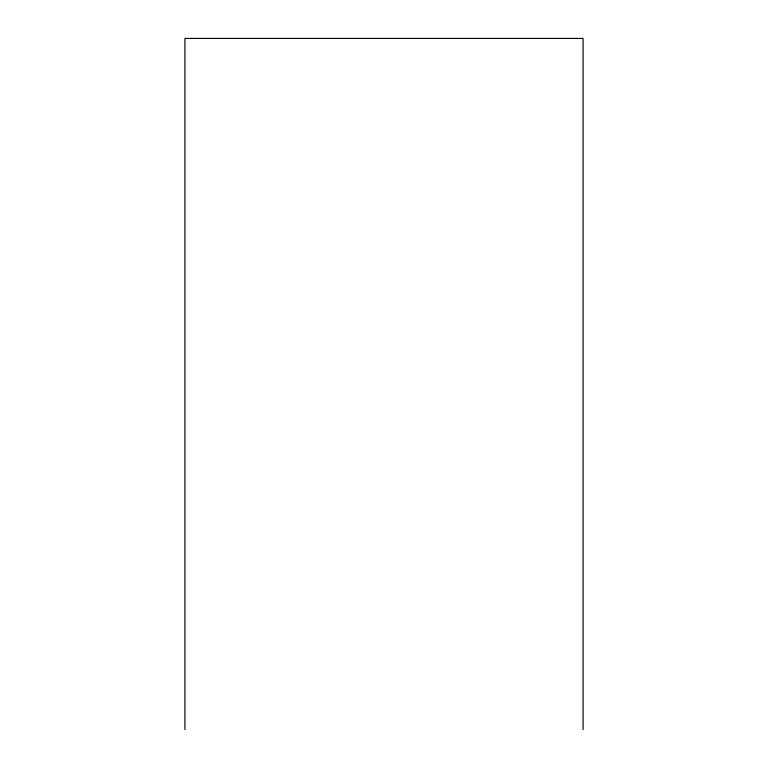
<?xml version="1.0" encoding="UTF-8"?>
<svg xmlns="http://www.w3.org/2000/svg" width="768" height="768" viewBox="0 0 768 768"><rect width="100%" height="100%" fill="white"/><g stroke="black" fill="none" stroke-linecap="round" stroke-linejoin="round"><path stroke-width="1.15" d="M583.056 729.6L583.056 38.4L184.944 38.4L184.944 729.6"/></g></svg>
